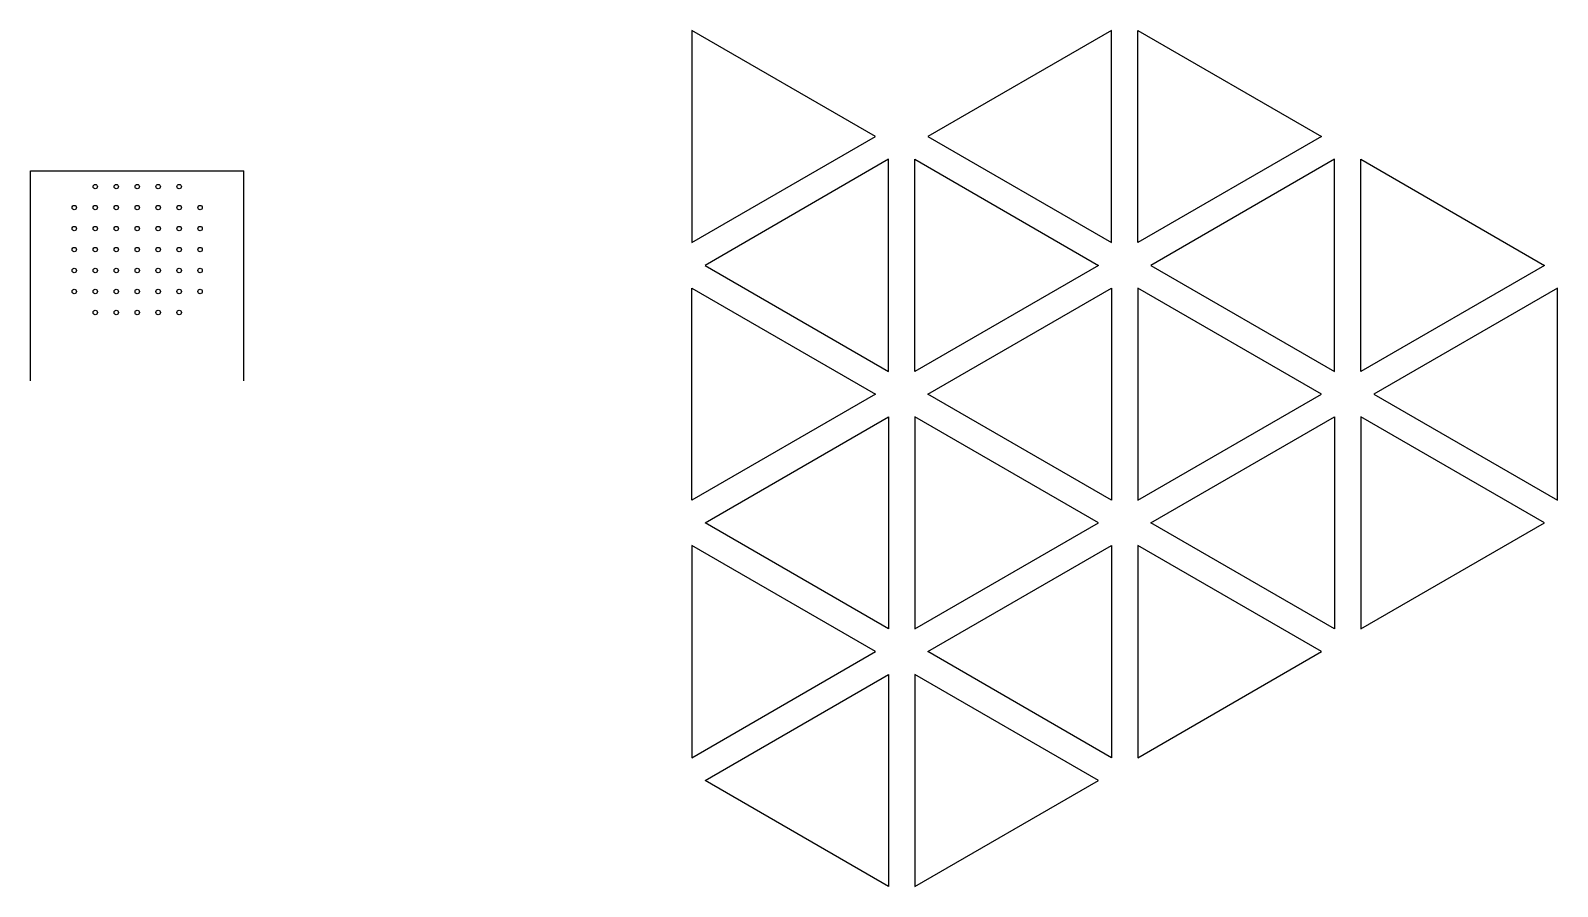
# Model space of a CAD drawing. Header units: millimetres. Extents: x 32.7 to 120, y -23.2 to 25.7.
import ezdxf

# ---------------------------------------------------------------- set-up
doc = ezdxf.new("R2010")
doc.units = ezdxf.units.MM
doc.layers.add('发热丝', color=3, linetype='Continuous')
doc.layers.add('菲林', color=21, linetype='Continuous')

msp = doc.modelspace()

# ---------------------------------------------------------------- linework, layer by layer
at = {"layer": '发热丝'}
for p, q in [((32.68, 5.701), (32.68, 17.701)), ((32.68, 17.701), (44.88, 17.701)), ((44.88, 5.701), (44.88, 17.701))]:
    msp.add_line(p, q, dxfattribs=at)
for centre in [(36.38, 16.801), (37.58, 16.801), (38.78, 16.801), (39.98, 16.801), (41.18, 16.801), (35.18, 15.601), (36.38, 15.601), (37.58, 15.601), (38.78, 15.601), (39.98, 15.601), (41.18, 15.601), (42.38, 15.601), (35.18, 14.401), (36.38, 14.401), (37.58, 14.401), (38.78, 14.401), (39.98, 14.401), (41.18, 14.401), (42.38, 14.401), (35.18, 13.201), (36.38, 13.201), (37.58, 13.201), (38.78, 13.201), (39.98, 13.201), (41.18, 13.201), (42.38, 13.201), (35.18, 12.001), (36.38, 12.001), (37.58, 12.001), (38.78, 12.001), (39.98, 12.001), (41.18, 12.001), (42.38, 12.001), (35.18, 10.801), (36.38, 10.801), (37.58, 10.801), (38.78, 10.801), (39.98, 10.801), (41.18, 10.801), (42.38, 10.801), (36.38, 9.601), (37.58, 9.601), (38.78, 9.601), (39.98, 9.601), (41.18, 9.601)]:
    msp.add_circle(centre, 0.125, dxfattribs=at)
at = {"layer": '菲林'}
for points in [[(81.005, 19.657), (70.505, 25.719), (70.505, 13.595)], [(84.005, 19.657), (94.505, 13.595), (94.505, 25.719)], [(106.505, 19.657), (96.005, 13.595), (96.005, 25.719)], [(71.255, 12.296), (81.755, 6.234), (81.755, 18.358)], [(83.255, 18.358), (93.755, 12.296), (83.255, 6.234)], [(107.255, 18.358), (96.755, 12.296), (107.255, 6.234)], [(119.255, 12.296), (108.755, 6.234), (108.755, 18.358)], [(70.505, 10.997), (81.005, 4.935), (70.505, -1.127)], [(84.005, 4.935), (94.505, 10.997), (94.505, -1.127)], [(106.505, 4.935), (96.005, 10.997), (96.005, -1.127)], [(120.005, 10.997), (109.505, 4.935), (120.005, -1.127)], [(71.255, -2.426), (81.755, 3.636), (81.755, -8.489)], [(93.755, -2.426), (83.255, 3.636), (83.255, -8.489)], [(96.755, -2.426), (107.255, 3.636), (107.255, -8.489)], [(119.255, -2.426), (108.755, 3.636), (108.755, -8.489)], [(81.005, -9.788), (70.505, -3.725), (70.505, -15.85)], [(84.005, -9.788), (94.505, -3.725), (94.505, -15.85)], [(106.505, -9.788), (96.005, -3.725), (96.005, -15.85)], [(71.255, -17.149), (81.755, -11.087), (81.755, -23.211)], [(93.755, -17.149), (83.255, -11.087), (83.255, -23.211)]]:
    msp.add_lwpolyline(points, close=True, dxfattribs=at)

doc.saveas('drawing.dxf')
